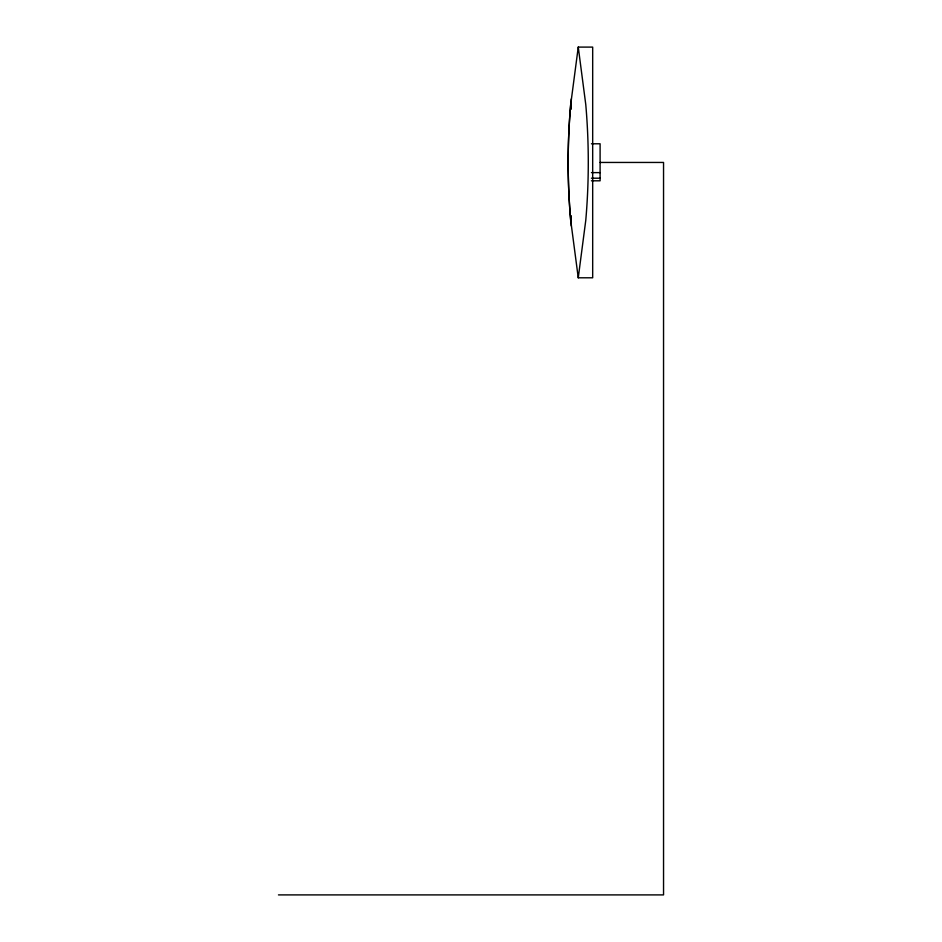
<?xml version="1.0" encoding="UTF-8"?>
<svg xmlns="http://www.w3.org/2000/svg" width="942" height="942" viewBox="0 0 942 942"><rect width="100%" height="100%" fill="white"/><g stroke="black" fill="none" stroke-linecap="round" stroke-linejoin="round"><path stroke-width="1.41" d="M570.699 104.55L578.258 47.1L592.683 47.1L592.683 277.796L578.258 277.796L570.699 220.346A469.175 330.512 90 0 1 570.699 104.55A664.169 664.169 0 0 0 570.699 220.346M578.258 277.796L585.771 220.346A472.684 332.973 -90 0 0 585.771 104.55L578.258 47.1M591.446 143.785L600.101 143.785L600.101 180.805L591.446 180.805M600.101 162.448L663.545 162.448L663.545 894.9L278.455 894.9M591.446 172.621L600.101 172.621M591.446 178.203L600.101 178.203M571.264 99.004L571.264 109.213M571.264 215.683L571.264 225.892"/></g></svg>
